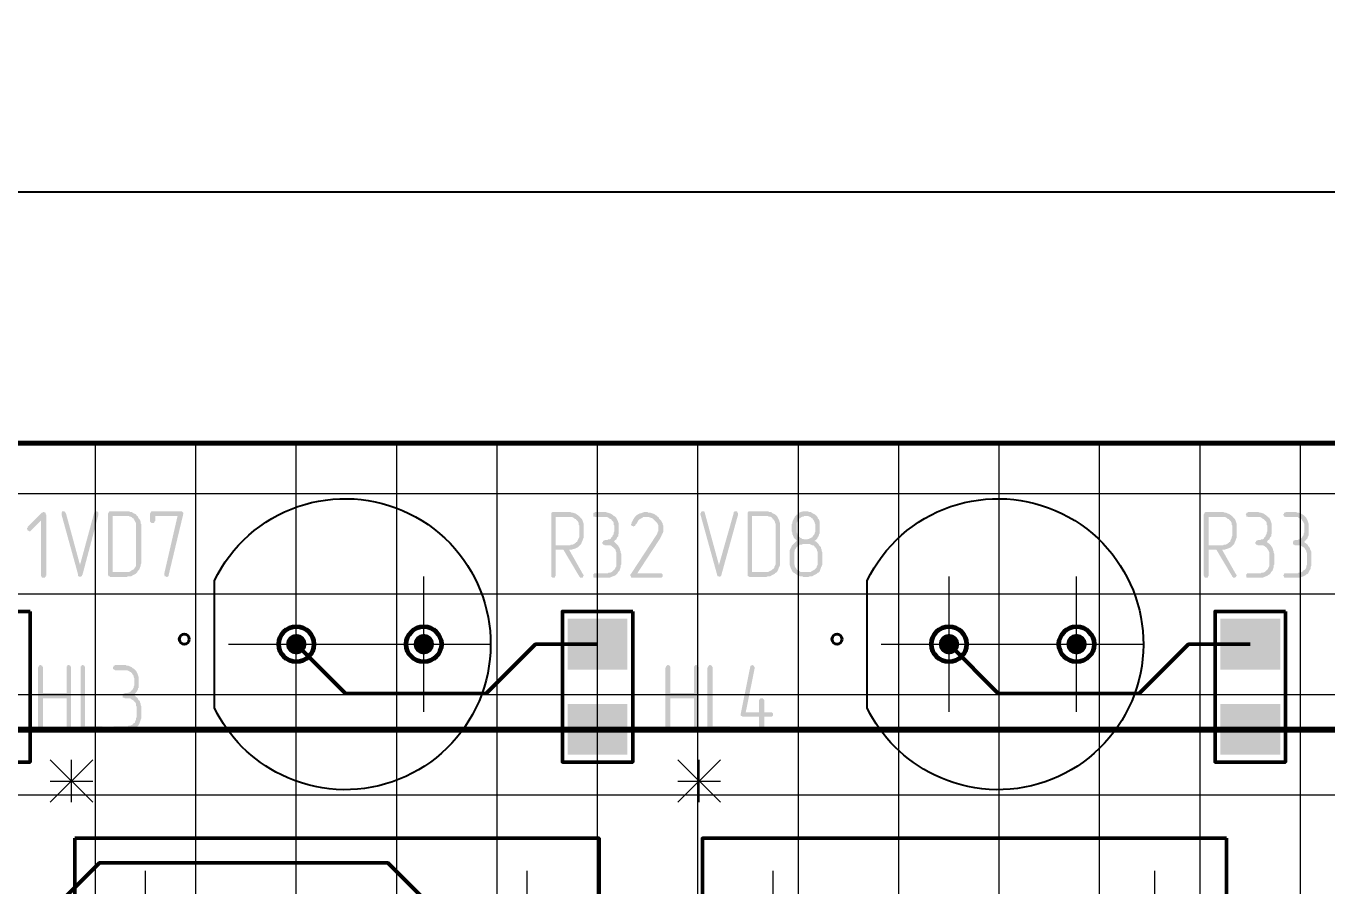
# Model space of a CAD drawing. Extents: x 260 to 1101, y 70 to 664.
# Drawn here: x 392.6 to 444.4, y 575.2 to 609.4 of the extents above; entities that cross this region are included whole.
import ezdxf

# ---------------------------------------------------------------- set-up
doc = ezdxf.new("R2010")
doc.units = 0
doc.header["$MEASUREMENT"] = 0
doc.layers.get('0').update_dxf_attribs({"linetype": 'CONTINUOUS'})
doc.layers.get('DEFPOINTS').update_dxf_attribs({"linetype": 'CONTINUOUS'})
doc.layers.add('PDF _Геометрия', color=7, linetype='CONTINUOUS')
doc.layers.add('PDF _Сплошная заливка', color=7, linetype='CONTINUOUS')
doc.styles.add('GOST type A0', font='', dxfattribs={"oblique": 15, "height": 3.5})
doc.styles.get('GOST type A0').set_extended_font_data('GOST type A')
doc.dimstyles.new('ГОСТ type A', dxfattribs={"dimtxt": 3.5, "dimasz": 3, "dimexe": 2, "dimexo": 0, "dimgap": 1, "dimtad": 1, "dimtoh": 1, "dimtxsty": 'GOST type A0', "dimcen": 0, "dimazin": 2, "dimtfac": 1, "dimtmove": 0, "dimatfit": 3, "dimfxl": 1, "dimarcsym": 0})

# ---------------------------------------------------------------- blocks, each defined once
blk = doc.blocks.new('*D11')
at = {"color": 0, "lineweight": -2, "transparency": 16777216}
for p, q in [((327.413, 592.786), (327.413, 614.787)), ((647.301, 592.786), (647.301, 614.787)), ((330.413, 612.787), (644.301, 612.787))]:
    blk.add_line(p, q, dxfattribs=at)
at = {"color": 0, "transparency": 16777216}
for points in [[(330.413, 613.287), (330.413, 612.287), (327.413, 612.787)], [(644.301, 613.287), (644.301, 612.287), (647.301, 612.787)]]:
    blk.add_solid(points, dxfattribs=at)
at = {"layer": 'DEFPOINTS', "color": 0, "transparency": 16777216}
for p in [(647.301, 612.787), (327.413, 592.786), (647.301, 592.786)]:
    blk.add_point(p, dxfattribs=at)
at = {"color": 0, "transparency": 16777216, "insert": (487.357, 615.799), "char_height": 3.5, "attachment_point": 5, "style": 'GOST type A0'}
blk.add_mtext('160±0,1', dxfattribs=at)
blk = doc.blocks.new('*D12')
at = {"color": 0, "lineweight": -2, "transparency": 16777216}
for p, q in [((337.409, 582.787), (337.409, 604.786)), ((637.304, 582.786), (637.304, 604.786)), ((634.304, 602.786), (340.409, 602.786))]:
    blk.add_line(p, q, dxfattribs=at)
at = {"color": 0, "transparency": 16777216}
for points in [[(340.409, 603.286), (340.409, 602.286), (337.409, 602.786)], [(634.304, 603.286), (634.304, 602.286), (637.304, 602.786)]]:
    blk.add_solid(points, dxfattribs=at)
at = {"layer": 'DEFPOINTS', "color": 0, "transparency": 16777216}
for p in [(337.409, 602.786), (337.409, 582.787), (637.304, 582.786)]:
    blk.add_point(p, dxfattribs=at)
at = {"color": 0, "transparency": 16777216, "insert": (487.356, 605.536), "char_height": 3.5, "width": 8.19532, "attachment_point": 5, "style": 'GOST type A0'}
blk.add_mtext('150', dxfattribs=at)

msp = doc.modelspace()

# ---------------------------------------------------------------- hatches: boundary and pattern name
at = {"layer": 'PDF _Сплошная заливка', "transparency": 33554559}
for points in [[(393.353, 590.049), (393.378, 590.024), (393.378, 590.024), (393.404, 590.024), (393.404, 589.998), (393.404, 589.973), (393.429, 589.948), (393.429, 587.535), (393.429, 587.509), (393.404, 587.509), (393.404, 587.484), (393.404, 587.458), (393.378, 587.458), (393.378, 587.433), (393.353, 587.433), (393.328, 587.433), (393.328, 587.433), (393.302, 587.433), (393.277, 587.433), (393.251, 587.458), (393.251, 587.458), (393.251, 587.484), (393.226, 587.484), (393.226, 587.535), (393.226, 589.719), (392.82, 589.313), (392.82, 589.313), (392.82, 589.313), (392.794, 589.287), (392.769, 589.287), (392.769, 589.287), (392.744, 589.287), (392.718, 589.313), (392.693, 589.313), (392.693, 589.338), (392.693, 589.338), (392.667, 589.363), (392.667, 589.389), (392.667, 589.389), (392.667, 589.414), (392.693, 589.414), (392.693, 589.465), (393.251, 590.024), (393.251, 590.024), (393.277, 590.024), (393.302, 590.049), (393.328, 590.049), (393.328, 590.049)], [(395.435, 590.075), (395.46, 590.075), (395.486, 590.049), (395.486, 590.049), (395.511, 590.024), (395.511, 589.998), (395.511, 589.973), (395.511, 589.948), (394.876, 587.56), (394.876, 587.56), (394.851, 587.535), (394.851, 587.535), (394.851, 587.509), (394.826, 587.484), (394.826, 587.484), (394.8, 587.484), (394.775, 587.458), (394.775, 587.458), (394.749, 587.484), (394.749, 587.484), (394.724, 587.484), (394.699, 587.509), (394.699, 587.535), (394.699, 587.56), (394.039, 589.948), (394.039, 589.998), (394.039, 589.998), (394.039, 589.998), (394.039, 590.024), (394.064, 590.049), (394.064, 590.049), (394.064, 590.075), (394.089, 590.075), (394.115, 590.075), (394.14, 590.075), (394.165, 590.075), (394.165, 590.075), (394.165, 590.049), (394.191, 590.049), (394.191, 590.024), (394.216, 589.998), (394.775, 587.941), (395.333, 589.998), (395.333, 589.998), (395.333, 590.024), (395.359, 590.049), (395.359, 590.049), (395.359, 590.049), (395.384, 590.075), (395.41, 590.075), (395.435, 590.075)], [(398.812, 590.075), (398.837, 590.075), (398.863, 590.049), (398.863, 590.049), (398.863, 590.049), (398.888, 590.024), (398.888, 589.998), (398.888, 589.973), (398.304, 587.535), (398.304, 587.535), (398.304, 587.535), (398.304, 587.509), (398.279, 587.484), (398.228, 587.458), (398.228, 587.458), (398.203, 587.484), (398.177, 587.484), (398.152, 587.484), (398.152, 587.484), (398.152, 587.509), (398.127, 587.535), (398.127, 587.56), (398.127, 587.585), (398.66, 589.897), (397.771, 589.897), (397.771, 589.719), (397.771, 589.694), (397.746, 589.694), (397.746, 589.668), (397.746, 589.643), (397.72, 589.643), (397.72, 589.617), (397.695, 589.617), (397.669, 589.617), (397.669, 589.617), (397.644, 589.617), (397.619, 589.617), (397.593, 589.643), (397.593, 589.643), (397.593, 589.643), (397.568, 589.668), (397.568, 589.719), (397.568, 589.973), (397.568, 589.973), (397.568, 589.998), (397.568, 589.998), (397.593, 590.024), (397.593, 590.049), (397.619, 590.075), (397.644, 590.075), (397.669, 590.075), (398.787, 590.075)], [(415.723, 590.049), (415.748, 590.024), (415.799, 590.024), (415.875, 589.998), (415.926, 589.973), (416.002, 589.922), (416.027, 589.897), (416.078, 589.871), (416.078, 589.871), (416.078, 589.871), (416.103, 589.846), (416.129, 589.821), (416.154, 589.77), (416.18, 589.719), (416.205, 589.643), (416.23, 589.567), (416.23, 589.516), (416.23, 589.49), (416.23, 589.287), (416.23, 589.236), (416.23, 589.186), (416.205, 589.16), (416.205, 589.16), (416.205, 589.16), (416.205, 589.135), (416.205, 589.135), (416.205, 589.084), (416.18, 589.059), (416.18, 589.059), (416.154, 589.033), (416.154, 589.008), (416.129, 588.982), (416.129, 588.957), (416.078, 588.932), (416.053, 588.881), (416.027, 588.855), (416.027, 588.855), (416.053, 588.855), (416.078, 588.83), (416.103, 588.805), (416.129, 588.779), (416.154, 588.754), (416.205, 588.703), (416.23, 588.652), (416.23, 588.652), (416.256, 588.627), (416.256, 588.601), (416.281, 588.576), (416.281, 588.525), (416.307, 588.474), (416.307, 588.424), (416.332, 588.373), (416.332, 587.992), (416.332, 587.992), (416.332, 587.966), (416.332, 587.966), (416.307, 587.941), (416.307, 587.916), (416.307, 587.865), (416.281, 587.789), (416.256, 587.712), (416.205, 587.662), (416.18, 587.611), (416.154, 587.585), (416.154, 587.585), (416.129, 587.56), (416.103, 587.535), (416.053, 587.509), (415.976, 587.484), (415.926, 587.458), (415.849, 587.433), (415.799, 587.433), (415.773, 587.433), (415.291, 587.433), (415.265, 587.433), (415.24, 587.433), (415.215, 587.458), (415.215, 587.458), (415.215, 587.484), (415.215, 587.509), (415.215, 587.535), (415.215, 587.535), (415.215, 587.535), (415.215, 587.56), (415.215, 587.585), (415.24, 587.585), (415.24, 587.611), (415.265, 587.611), (415.291, 587.611), (415.799, 587.611), (415.824, 587.636), (415.849, 587.636), (415.9, 587.636), (415.951, 587.662), (415.976, 587.687), (416.027, 587.738), (416.027, 587.738), (416.053, 587.738), (416.053, 587.763), (416.078, 587.789), (416.103, 587.839), (416.129, 587.89), (416.129, 587.941), (416.129, 587.992), (416.129, 588.373), (416.129, 588.373), (416.129, 588.398), (416.129, 588.424), (416.129, 588.449), (416.103, 588.5), (416.103, 588.551), (416.078, 588.576), (416.027, 588.627), (416.027, 588.627), (416.002, 588.652), (415.976, 588.652), (415.951, 588.678), (415.926, 588.703), (415.875, 588.728), (415.824, 588.728), (415.773, 588.728), (415.672, 588.728), (415.646, 588.754), (415.621, 588.754), (415.596, 588.754), (415.596, 588.779), (415.596, 588.779), (415.57, 588.805), (415.57, 588.83), (415.57, 588.83), (415.57, 588.855), (415.596, 588.855), (415.596, 588.881), (415.596, 588.881), (415.621, 588.906), (415.646, 588.906), (415.672, 588.932), (415.697, 588.932), (415.723, 588.932), (415.773, 588.932), (415.799, 588.957), (415.849, 588.957), (415.9, 588.982), (415.926, 589.033), (415.926, 589.033), (415.951, 589.059), (415.976, 589.059), (415.976, 589.109), (416.002, 589.135), (416.027, 589.186), (416.027, 589.236), (416.053, 589.287), (416.053, 589.49), (416.053, 589.49), (416.053, 589.516), (416.027, 589.541), (416.027, 589.567), (416.027, 589.617), (416.002, 589.668), (415.976, 589.694), (415.926, 589.744), (415.926, 589.744), (415.926, 589.77), (415.9, 589.77), (415.849, 589.795), (415.824, 589.821), (415.773, 589.846), (415.723, 589.846), (415.672, 589.846), (415.291, 589.846), (415.265, 589.871), (415.24, 589.871), (415.215, 589.871), (415.215, 589.897), (415.215, 589.897), (415.215, 589.922), (415.215, 589.948), (415.215, 589.948), (415.215, 589.973), (415.215, 589.973), (415.215, 589.998), (415.24, 590.024), (415.24, 590.024), (415.265, 590.024), (415.291, 590.049), (415.697, 590.049)], [(417.348, 590.049), (417.373, 590.049), (417.398, 590.024), (417.475, 590.024), (417.551, 589.998), (417.627, 589.973), (417.678, 589.948), (417.703, 589.922), (417.754, 589.897), (417.779, 589.846), (417.779, 589.846), (417.805, 589.846), (417.805, 589.846), (417.83, 589.821), (417.83, 589.795), (417.855, 589.77), (417.906, 589.719), (417.932, 589.668), (417.982, 589.592), (417.982, 589.541), (418.008, 589.49), (418.008, 589.44), (418.008, 589.389), (418.008, 589.389), (418.008, 589.389), (418.008, 589.363), (418.008, 589.338), (418.008, 589.313), (418.008, 589.287), (417.982, 589.211), (417.982, 589.211), (417.982, 589.211), (417.957, 589.186), (417.957, 589.16), (417.932, 589.135), (417.932, 589.109), (417.906, 589.059), (417.881, 589.008), (416.967, 587.611), (417.906, 587.611), (417.932, 587.611), (417.932, 587.611), (417.957, 587.585), (417.957, 587.585), (417.982, 587.56), (417.982, 587.56), (417.982, 587.535), (417.982, 587.535), (417.982, 587.509), (417.982, 587.484), (417.957, 587.458), (417.957, 587.458), (417.957, 587.458), (417.932, 587.433), (417.906, 587.433), (416.789, 587.433), (416.764, 587.433), (416.738, 587.433), (416.713, 587.458), (416.713, 587.458), (416.713, 587.484), (416.687, 587.509), (416.687, 587.535), (416.687, 587.535), (416.687, 587.56), (416.687, 587.56), (416.713, 587.585), (417.728, 589.135), (417.754, 589.186), (417.779, 589.262), (417.779, 589.262), (417.805, 589.287), (417.805, 589.287), (417.805, 589.313), (417.805, 589.338), (417.805, 589.389), (417.805, 589.414), (417.805, 589.414), (417.805, 589.44), (417.805, 589.465), (417.805, 589.516), (417.779, 589.567), (417.754, 589.617), (417.703, 589.668), (417.652, 589.719), (417.652, 589.719), (417.652, 589.719), (417.627, 589.744), (417.627, 589.744), (417.602, 589.77), (417.576, 589.795), (417.5, 589.821), (417.5, 589.821), (417.5, 589.821), (417.475, 589.821), (417.449, 589.846), (417.424, 589.846), (417.398, 589.846), (417.322, 589.846), (417.297, 589.846), (417.271, 589.846), (417.246, 589.846), (417.195, 589.846), (417.17, 589.821), (417.119, 589.795), (417.068, 589.77), (417.068, 589.77), (417.068, 589.77), (417.043, 589.744), (417.018, 589.719), (416.992, 589.694), (416.967, 589.643), (416.941, 589.592), (416.891, 589.541), (416.891, 589.541), (416.891, 589.516), (416.891, 589.516), (416.865, 589.49), (416.865, 589.49), (416.865, 589.49), (416.84, 589.49), (416.814, 589.465), (416.814, 589.465), (416.789, 589.49), (416.764, 589.49), (416.738, 589.49), (416.738, 589.49), (416.738, 589.516), (416.713, 589.541), (416.713, 589.567), (416.738, 589.592), (416.738, 589.592), (416.738, 589.617), (416.738, 589.617), (416.738, 589.643), (416.764, 589.668), (416.789, 589.719), (416.814, 589.77), (416.865, 589.846), (416.916, 589.897), (416.967, 589.948), (416.992, 589.948), (416.992, 589.948), (417.018, 589.973), (417.068, 589.998), (417.119, 589.998), (417.17, 590.024), (417.246, 590.049), (417.322, 590.049)], [(420.902, 590.075), (420.928, 590.075), (420.953, 590.049), (420.953, 590.049), (420.953, 590.024), (420.979, 589.998), (420.979, 589.973), (420.979, 589.948), (420.318, 587.56), (420.318, 587.56), (420.318, 587.535), (420.318, 587.535), (420.293, 587.509), (420.293, 587.484), (420.268, 587.484), (420.242, 587.484), (420.217, 587.458), (420.217, 587.458), (420.217, 587.484), (420.191, 587.484), (420.166, 587.484), (420.166, 587.509), (420.141, 587.535), (420.141, 587.56), (419.48, 589.948), (419.48, 589.998), (419.48, 589.998), (419.48, 589.998), (419.506, 590.024), (419.506, 590.049), (419.506, 590.049), (419.531, 590.075), (419.557, 590.075), (419.582, 590.075), (419.582, 590.075), (419.607, 590.075), (419.633, 590.075), (419.633, 590.049), (419.633, 590.049), (419.658, 590.024), (419.658, 589.998), (420.217, 587.941), (420.801, 589.998), (420.801, 589.998), (420.801, 590.024), (420.801, 590.049), (420.826, 590.049), (420.826, 590.049), (420.826, 590.075), (420.852, 590.075), (420.877, 590.075), (420.877, 590.075)], [(441.698, 590.049), (441.748, 590.024), (441.799, 590.024), (441.875, 589.998), (441.926, 589.973), (442.002, 589.922), (442.028, 589.897), (442.053, 589.871), (442.079, 589.871), (442.079, 589.871), (442.079, 589.846), (442.129, 589.821), (442.155, 589.77), (442.18, 589.719), (442.205, 589.643), (442.231, 589.567), (442.231, 589.516), (442.231, 589.49), (442.231, 589.287), (442.231, 589.236), (442.231, 589.186), (442.205, 589.16), (442.205, 589.16), (442.205, 589.16), (442.205, 589.135), (442.205, 589.135), (442.205, 589.084), (442.18, 589.059), (442.18, 589.059), (442.155, 589.033), (442.155, 589.008), (442.129, 588.982), (442.129, 588.957), (442.079, 588.932), (442.053, 588.881), (442.028, 588.855), (442.028, 588.855), (442.053, 588.855), (442.053, 588.83), (442.104, 588.805), (442.129, 588.779), (442.155, 588.754), (442.205, 588.703), (442.231, 588.652), (442.231, 588.652), (442.256, 588.627), (442.256, 588.601), (442.282, 588.576), (442.282, 588.525), (442.307, 588.474), (442.307, 588.424), (442.332, 588.373), (442.332, 587.992), (442.332, 587.992), (442.332, 587.966), (442.332, 587.966), (442.307, 587.941), (442.307, 587.916), (442.307, 587.865), (442.282, 587.789), (442.256, 587.712), (442.205, 587.662), (442.18, 587.611), (442.155, 587.585), (442.155, 587.585), (442.129, 587.56), (442.079, 587.535), (442.053, 587.509), (441.977, 587.484), (441.926, 587.458), (441.85, 587.433), (441.799, 587.433), (441.774, 587.433), (441.291, 587.433), (441.266, 587.433), (441.241, 587.433), (441.215, 587.458), (441.215, 587.458), (441.215, 587.484), (441.215, 587.509), (441.19, 587.535), (441.19, 587.535), (441.215, 587.535), (441.215, 587.56), (441.215, 587.585), (441.241, 587.585), (441.241, 587.611), (441.266, 587.611), (441.291, 587.611), (441.799, 587.611), (441.825, 587.636), (441.85, 587.636), (441.901, 587.636), (441.952, 587.662), (441.977, 587.687), (442.028, 587.738), (442.028, 587.738), (442.053, 587.738), (442.053, 587.763), (442.079, 587.789), (442.104, 587.839), (442.129, 587.89), (442.129, 587.941), (442.129, 587.992), (442.129, 588.373), (442.129, 588.373), (442.129, 588.398), (442.129, 588.424), (442.129, 588.449), (442.104, 588.5), (442.079, 588.551), (442.053, 588.576), (442.028, 588.627), (442.028, 588.627), (442.002, 588.652), (441.977, 588.652), (441.952, 588.678), (441.926, 588.703), (441.875, 588.728), (441.825, 588.728), (441.774, 588.728), (441.672, 588.728), (441.647, 588.754), (441.621, 588.754), (441.596, 588.754), (441.596, 588.779), (441.596, 588.779), (441.571, 588.805), (441.571, 588.83), (441.571, 588.83), (441.571, 588.855), (441.596, 588.855), (441.596, 588.881), (441.596, 588.881), (441.621, 588.906), (441.647, 588.906), (441.672, 588.932), (441.698, 588.932), (441.723, 588.932), (441.774, 588.932), (441.799, 588.957), (441.85, 588.957), (441.901, 588.982), (441.926, 589.033), (441.926, 589.033), (441.952, 589.059), (441.977, 589.059), (441.977, 589.109), (442.002, 589.135), (442.028, 589.186), (442.028, 589.236), (442.053, 589.287), (442.053, 589.49), (442.053, 589.49), (442.053, 589.516), (442.028, 589.541), (442.028, 589.567), (442.028, 589.617), (442.002, 589.668), (441.977, 589.694), (441.926, 589.744), (441.926, 589.744), (441.901, 589.77), (441.901, 589.77), (441.85, 589.795), (441.825, 589.821), (441.774, 589.846), (441.723, 589.846), (441.672, 589.846), (441.291, 589.846), (441.266, 589.871), (441.241, 589.871), (441.215, 589.871), (441.215, 589.897), (441.215, 589.897), (441.215, 589.922), (441.19, 589.948), (441.19, 589.948), (441.215, 589.973), (441.215, 589.973), (441.215, 589.998), (441.241, 590.024), (441.241, 590.024), (441.266, 590.024), (441.291, 590.049)], [(443.196, 590.049), (443.246, 590.024), (443.297, 590.024), (443.348, 589.998), (443.424, 589.973), (443.5, 589.922), (443.526, 589.897), (443.551, 589.871), (443.551, 589.871), (443.551, 589.871), (443.577, 589.846), (443.602, 589.821), (443.627, 589.77), (443.653, 589.719), (443.678, 589.643), (443.704, 589.567), (443.704, 589.516), (443.704, 589.49), (443.704, 589.287), (443.704, 589.236), (443.704, 589.186), (443.704, 589.16), (443.704, 589.16), (443.704, 589.16), (443.704, 589.135), (443.704, 589.135), (443.678, 589.084), (443.653, 589.059), (443.653, 589.059), (443.653, 589.033), (443.653, 589.008), (443.627, 588.982), (443.602, 588.957), (443.577, 588.932), (443.551, 588.881), (443.5, 588.855), (443.526, 588.855), (443.526, 588.855), (443.551, 588.83), (443.577, 588.805), (443.627, 588.779), (443.653, 588.754), (443.678, 588.703), (443.729, 588.652), (443.729, 588.652), (443.729, 588.627), (443.754, 588.601), (443.754, 588.576), (443.78, 588.525), (443.805, 588.474), (443.805, 588.424), (443.805, 588.373), (443.805, 587.992), (443.805, 587.992), (443.805, 587.966), (443.805, 587.966), (443.805, 587.941), (443.805, 587.916), (443.78, 587.865), (443.78, 587.789), (443.729, 587.712), (443.704, 587.662), (443.678, 587.611), (443.653, 587.585), (443.627, 587.585), (443.602, 587.56), (443.577, 587.535), (443.526, 587.509), (443.475, 587.484), (443.399, 587.458), (443.323, 587.433), (443.297, 587.433), (443.246, 587.433), (442.764, 587.433), (442.764, 587.433), (442.739, 587.433), (442.713, 587.458), (442.713, 587.458), (442.713, 587.484), (442.688, 587.509), (442.688, 587.535), (442.688, 587.535), (442.688, 587.535), (442.713, 587.56), (442.713, 587.585), (442.713, 587.585), (442.739, 587.611), (442.764, 587.611), (442.789, 587.611), (443.272, 587.611), (443.297, 587.636), (443.348, 587.636), (443.373, 587.636), (443.424, 587.662), (443.475, 587.687), (443.5, 587.738), (443.526, 587.738), (443.526, 587.738), (443.551, 587.763), (443.577, 587.789), (443.602, 587.839), (443.602, 587.89), (443.627, 587.941), (443.627, 587.992), (443.627, 588.373), (443.627, 588.373), (443.627, 588.398), (443.627, 588.424), (443.602, 588.449), (443.602, 588.5), (443.577, 588.551), (443.551, 588.576), (443.526, 588.627), (443.5, 588.627), (443.5, 588.652), (443.475, 588.652), (443.45, 588.678), (443.399, 588.703), (443.348, 588.728), (443.297, 588.728), (443.246, 588.728), (443.145, 588.728), (443.12, 588.754), (443.12, 588.754), (443.094, 588.754), (443.094, 588.779), (443.069, 588.779), (443.069, 588.805), (443.069, 588.83), (443.069, 588.83), (443.069, 588.855), (443.069, 588.855), (443.094, 588.881), (443.094, 588.881), (443.094, 588.906), (443.12, 588.906), (443.145, 588.932), (443.17, 588.932), (443.221, 588.932), (443.246, 588.932), (443.297, 588.957), (443.323, 588.957), (443.373, 588.982), (443.424, 589.033), (443.424, 589.033), (443.45, 589.059), (443.45, 589.059), (443.475, 589.109), (443.5, 589.135), (443.5, 589.186), (443.526, 589.236), (443.526, 589.287), (443.526, 589.49), (443.526, 589.49), (443.526, 589.516), (443.526, 589.541), (443.526, 589.567), (443.5, 589.617), (443.475, 589.668), (443.45, 589.694), (443.424, 589.744), (443.424, 589.744), (443.399, 589.77), (443.373, 589.77), (443.348, 589.795), (443.297, 589.821), (443.272, 589.846), (443.221, 589.846), (443.145, 589.846), (442.764, 589.846), (442.764, 589.871), (442.739, 589.871), (442.713, 589.871), (442.713, 589.897), (442.713, 589.897), (442.688, 589.922), (442.688, 589.948), (442.688, 589.948), (442.688, 589.973), (442.713, 589.973), (442.713, 589.998), (442.713, 590.024), (442.739, 590.024), (442.764, 590.024), (442.789, 590.049), (443.17, 590.049)], [(403.386, 584.786), (403.386, 585.194), (403.542, 585.163), (403.674, 585.075), (403.763, 584.942), (403.794, 584.786)], [(408.464, 584.786), (408.464, 585.194), (408.62, 585.163), (408.753, 585.075), (408.841, 584.942), (408.872, 584.786)], [(429.377, 584.786), (429.377, 585.194), (429.533, 585.163), (429.665, 585.075), (429.754, 584.942), (429.785, 584.786)], [(434.455, 584.786), (434.455, 585.194), (434.611, 585.163), (434.744, 585.075), (434.832, 584.942), (434.863, 584.786)], [(394.343, 583.953), (394.369, 583.928), (394.394, 583.928), (394.394, 583.928), (394.394, 583.902), (394.419, 583.877), (394.419, 583.852), (394.419, 581.439), (394.419, 581.413), (394.419, 581.413), (394.419, 581.388), (394.394, 581.362), (394.394, 581.362), (394.369, 581.337), (394.343, 581.337), (394.318, 581.337), (394.318, 581.337), (394.318, 581.337), (394.292, 581.337), (394.267, 581.362), (394.267, 581.362), (394.242, 581.388), (394.242, 581.388), (394.242, 581.439), (394.242, 582.632), (393.302, 582.632), (393.302, 581.439), (393.302, 581.413), (393.302, 581.413), (393.277, 581.388), (393.277, 581.362), (393.277, 581.362), (393.251, 581.337), (393.226, 581.337), (393.201, 581.337), (393.201, 581.337), (393.201, 581.337), (393.175, 581.337), (393.124, 581.362), (393.124, 581.362), (393.124, 581.388), (393.124, 581.388), (393.099, 581.439), (393.099, 583.852), (393.099, 583.852), (393.124, 583.877), (393.124, 583.902), (393.124, 583.902), (393.15, 583.928), (393.15, 583.928), (393.175, 583.953), (393.201, 583.953), (393.201, 583.953), (393.226, 583.953), (393.251, 583.928), (393.277, 583.928), (393.277, 583.928), (393.277, 583.902), (393.302, 583.877), (393.302, 583.852), (393.302, 582.836), (394.242, 582.836), (394.242, 583.852), (394.242, 583.852), (394.242, 583.877), (394.242, 583.902), (394.267, 583.902), (394.267, 583.928), (394.267, 583.928), (394.292, 583.953), (394.318, 583.953)], [(394.902, 583.953), (394.927, 583.928), (394.953, 583.928), (394.953, 583.928), (394.953, 583.902), (394.978, 583.877), (394.978, 583.852), (394.978, 581.515), (395.638, 581.515), (395.638, 581.515), (395.664, 581.515), (395.689, 581.489), (395.689, 581.489), (395.714, 581.464), (395.714, 581.464), (395.714, 581.439), (395.714, 581.439), (395.714, 581.413), (395.714, 581.388), (395.689, 581.362), (395.689, 581.362), (395.689, 581.362), (395.664, 581.337), (395.613, 581.337), (394.876, 581.337), (394.851, 581.337), (394.826, 581.337), (394.826, 581.362), (394.8, 581.388), (394.8, 581.413), (394.8, 581.439), (394.8, 583.852), (394.8, 583.852), (394.8, 583.877), (394.8, 583.902), (394.826, 583.902), (394.826, 583.928), (394.826, 583.928), (394.851, 583.953), (394.876, 583.953), (394.876, 583.953)], [(396.603, 583.953), (396.628, 583.928), (396.705, 583.928), (396.755, 583.902), (396.832, 583.877), (396.882, 583.826), (396.933, 583.801), (396.959, 583.775), (396.959, 583.775), (396.959, 583.775), (396.984, 583.75), (397.009, 583.725), (397.035, 583.674), (397.06, 583.623), (397.085, 583.547), (397.111, 583.471), (397.111, 583.42), (397.111, 583.394), (397.111, 583.191), (397.111, 583.14), (397.111, 583.09), (397.111, 583.064), (397.111, 583.064), (397.111, 583.064), (397.111, 583.039), (397.085, 583.039), (397.085, 582.988), (397.06, 582.963), (397.06, 582.963), (397.06, 582.937), (397.035, 582.912), (397.035, 582.886), (397.009, 582.861), (396.984, 582.836), (396.959, 582.785), (396.908, 582.759), (396.908, 582.759), (396.933, 582.759), (396.959, 582.734), (396.984, 582.709), (397.009, 582.683), (397.06, 582.658), (397.085, 582.607), (397.111, 582.556), (397.136, 582.556), (397.136, 582.531), (397.162, 582.505), (397.162, 582.48), (397.187, 582.429), (397.187, 582.378), (397.212, 582.328), (397.212, 582.277), (397.212, 581.896), (397.212, 581.896), (397.212, 581.87), (397.212, 581.87), (397.212, 581.845), (397.212, 581.82), (397.187, 581.769), (397.162, 581.693), (397.136, 581.616), (397.111, 581.565), (397.06, 581.515), (397.035, 581.489), (397.035, 581.489), (397.009, 581.464), (396.984, 581.439), (396.933, 581.413), (396.882, 581.388), (396.806, 581.362), (396.73, 581.337), (396.679, 581.337), (396.654, 581.337), (396.171, 581.337), (396.146, 581.337), (396.146, 581.337), (396.121, 581.362), (396.121, 581.362), (396.095, 581.388), (396.095, 581.413), (396.095, 581.439), (396.095, 581.439), (396.095, 581.439), (396.095, 581.464), (396.121, 581.489), (396.121, 581.489), (396.121, 581.515), (396.146, 581.515), (396.171, 581.515), (396.679, 581.515), (396.705, 581.54), (396.755, 581.54), (396.781, 581.54), (396.832, 581.565), (396.882, 581.591), (396.908, 581.642), (396.908, 581.642), (396.933, 581.642), (396.959, 581.667), (396.959, 581.693), (396.984, 581.743), (397.009, 581.794), (397.009, 581.845), (397.035, 581.896), (397.035, 582.277), (397.035, 582.277), (397.035, 582.302), (397.009, 582.328), (397.009, 582.353), (397.009, 582.404), (396.984, 582.455), (396.959, 582.48), (396.908, 582.531), (396.908, 582.531), (396.908, 582.556), (396.882, 582.556), (396.832, 582.582), (396.806, 582.607), (396.755, 582.632), (396.705, 582.632), (396.654, 582.632), (396.552, 582.632), (396.527, 582.658), (396.502, 582.658), (396.476, 582.658), (396.476, 582.683), (396.476, 582.683), (396.476, 582.709), (396.476, 582.734), (396.476, 582.734), (396.476, 582.759), (396.476, 582.759), (396.476, 582.785), (396.502, 582.785), (396.502, 582.81), (396.527, 582.81), (396.552, 582.836), (396.578, 582.836), (396.603, 582.836), (396.654, 582.836), (396.679, 582.861), (396.73, 582.861), (396.781, 582.886), (396.832, 582.937), (396.832, 582.937), (396.832, 582.963), (396.857, 582.963), (396.882, 583.013), (396.908, 583.039), (396.908, 583.09), (396.933, 583.14), (396.933, 583.191), (396.933, 583.394), (396.933, 583.394), (396.933, 583.42), (396.933, 583.445), (396.908, 583.471), (396.908, 583.521), (396.882, 583.572), (396.857, 583.598), (396.832, 583.648), (396.806, 583.648), (396.806, 583.674), (396.781, 583.674), (396.755, 583.699), (396.705, 583.725), (396.654, 583.75), (396.603, 583.75), (396.552, 583.75), (396.171, 583.75), (396.146, 583.775), (396.146, 583.775), (396.121, 583.775), (396.121, 583.801), (396.095, 583.801), (396.095, 583.826), (396.095, 583.852), (396.095, 583.852), (396.095, 583.877), (396.095, 583.877), (396.121, 583.902), (396.121, 583.928), (396.121, 583.928), (396.146, 583.928), (396.171, 583.953), (396.578, 583.953)], [(419.328, 583.953), (419.353, 583.928), (419.379, 583.928), (419.379, 583.928), (419.379, 583.902), (419.404, 583.877), (419.404, 583.852), (419.404, 581.439), (419.404, 581.413), (419.404, 581.413), (419.379, 581.388), (419.379, 581.362), (419.379, 581.362), (419.353, 581.337), (419.328, 581.337), (419.303, 581.337), (419.303, 581.337), (419.303, 581.337), (419.277, 581.337), (419.252, 581.362), (419.227, 581.362), (419.227, 581.388), (419.227, 581.388), (419.227, 581.439), (419.227, 582.632), (418.287, 582.632), (418.287, 581.439), (418.287, 581.413), (418.287, 581.413), (418.262, 581.388), (418.262, 581.362), (418.262, 581.362), (418.236, 581.337), (418.211, 581.337), (418.186, 581.337), (418.186, 581.337), (418.186, 581.337), (418.16, 581.337), (418.109, 581.362), (418.109, 581.362), (418.109, 581.388), (418.109, 581.388), (418.084, 581.439), (418.084, 583.852), (418.084, 583.852), (418.109, 583.877), (418.109, 583.902), (418.109, 583.902), (418.135, 583.928), (418.135, 583.928), (418.16, 583.953), (418.186, 583.953), (418.186, 583.953), (418.211, 583.953), (418.236, 583.928), (418.262, 583.928), (418.262, 583.928), (418.262, 583.902), (418.287, 583.877), (418.287, 583.852), (418.287, 582.836), (419.227, 582.836), (419.227, 583.852), (419.227, 583.852), (419.227, 583.877), (419.227, 583.902), (419.252, 583.902), (419.252, 583.928), (419.252, 583.928), (419.277, 583.953), (419.303, 583.953)], [(419.887, 583.953), (419.912, 583.928), (419.937, 583.928), (419.937, 583.928), (419.937, 583.902), (419.963, 583.877), (419.963, 583.852), (419.963, 581.515), (420.623, 581.515), (420.623, 581.515), (420.648, 581.515), (420.674, 581.489), (420.674, 581.489), (420.699, 581.464), (420.699, 581.464), (420.699, 581.439), (420.699, 581.439), (420.699, 581.413), (420.699, 581.388), (420.674, 581.362), (420.674, 581.362), (420.648, 581.362), (420.648, 581.337), (420.598, 581.337), (419.861, 581.337), (419.836, 581.337), (419.811, 581.337), (419.811, 581.362), (419.785, 581.388), (419.785, 581.413), (419.76, 581.439), (419.76, 583.852), (419.76, 583.852), (419.785, 583.877), (419.785, 583.902), (419.811, 583.902), (419.811, 583.928), (419.811, 583.928), (419.836, 583.953), (419.861, 583.953), (419.861, 583.953)], [(421.562, 583.953), (421.588, 583.928), (421.613, 583.928), (421.613, 583.928), (421.613, 583.902), (421.639, 583.877), (421.639, 583.852), (421.639, 583.826), (421.283, 582.074), (421.816, 582.074), (421.816, 582.556), (421.816, 582.556), (421.816, 582.556), (421.842, 582.582), (421.842, 582.607), (421.842, 582.607), (421.867, 582.632), (421.893, 582.632), (421.918, 582.632), (421.918, 582.632), (421.943, 582.632), (421.969, 582.632), (421.969, 582.607), (421.994, 582.607), (421.994, 582.607), (421.994, 582.582), (422.02, 582.556), (422.02, 582.074), (422.299, 582.074), (422.299, 582.074), (422.324, 582.074), (422.35, 582.048), (422.35, 582.048), (422.375, 582.023), (422.375, 582.023), (422.375, 581.997), (422.375, 581.997), (422.375, 581.972), (422.375, 581.947), (422.35, 581.921), (422.35, 581.921), (422.35, 581.921), (422.324, 581.896), (422.273, 581.896), (422.02, 581.896), (422.02, 581.439), (422.02, 581.413), (421.994, 581.413), (421.994, 581.388), (421.994, 581.362), (421.969, 581.362), (421.969, 581.337), (421.943, 581.337), (421.918, 581.337), (421.918, 581.337), (421.893, 581.337), (421.867, 581.337), (421.842, 581.362), (421.842, 581.362), (421.842, 581.388), (421.816, 581.388), (421.816, 581.439), (421.816, 581.896), (421.156, 581.896), (421.156, 581.896), (421.131, 581.921), (421.105, 581.921), (421.105, 581.921), (421.08, 581.947), (421.08, 581.972), (421.08, 581.997), (421.08, 581.997), (421.461, 583.877), (421.461, 583.877), (421.461, 583.902), (421.461, 583.902), (421.486, 583.928), (421.537, 583.953), (421.537, 583.953)]]:
    msp.add_hatch(color=256, dxfattribs=at).paths.add_polyline_path(points)
h = msp.add_hatch(color=256, dxfattribs=at)
h.paths.add_polyline_path([(396.628, 589.897), (396.07, 589.897), (396.07, 587.662), (396.679, 587.662), (396.705, 587.662), (396.73, 587.662), (396.781, 587.687), (396.806, 587.712), (396.857, 587.738), (396.908, 587.763), (396.908, 587.763), (396.933, 587.789), (396.933, 587.789), (396.959, 587.839), (396.984, 587.865), (397.009, 587.916), (397.009, 587.966), (397.009, 588.017), (397.009, 589.516), (397.009, 589.516), (397.009, 589.541), (397.009, 589.567), (397.009, 589.617), (396.984, 589.643), (396.959, 589.694), (396.933, 589.744), (396.908, 589.77), (396.908, 589.795), (396.882, 589.795), (396.857, 589.821), (396.832, 589.846), (396.781, 589.871), (396.755, 589.871), (396.705, 589.897)], flags=0)
h.paths.add_polyline_path([(396.679, 590.075), (396.73, 590.075), (396.781, 590.049), (396.832, 590.049), (396.908, 589.998), (396.984, 589.973), (397.009, 589.948), (397.035, 589.922), (397.035, 589.922), (397.035, 589.897), (397.06, 589.897), (397.085, 589.846), (397.111, 589.795), (397.162, 589.744), (397.187, 589.668), (397.187, 589.592), (397.212, 589.567), (397.212, 589.516), (397.212, 588.017), (397.212, 588.017), (397.212, 588.017), (397.212, 587.992), (397.212, 587.992), (397.187, 587.941), (397.187, 587.89), (397.162, 587.839), (397.136, 587.763), (397.085, 587.712), (397.06, 587.662), (397.035, 587.636), (397.035, 587.636), (397.009, 587.611), (396.984, 587.585), (396.933, 587.56), (396.882, 587.535), (396.806, 587.484), (396.73, 587.484), (396.679, 587.484), (396.628, 587.458), (395.968, 587.458), (395.968, 587.484), (395.943, 587.484), (395.918, 587.484), (395.918, 587.509), (395.892, 587.535), (395.892, 587.56), (395.892, 589.973), (395.892, 589.973), (395.892, 589.998), (395.892, 589.998), (395.918, 590.024), (395.918, 590.049), (395.943, 590.075), (395.968, 590.075), (395.994, 590.075), (396.654, 590.075)], flags=0)
h = msp.add_hatch(color=256, dxfattribs=at)
h.paths.add_polyline_path([(414.275, 589.846), (413.717, 589.846), (413.717, 588.728), (414.301, 588.728), (414.326, 588.754), (414.351, 588.754), (414.402, 588.754), (414.453, 588.779), (414.478, 588.805), (414.529, 588.83), (414.529, 588.855), (414.555, 588.855), (414.58, 588.881), (414.58, 588.906), (414.605, 588.957), (414.631, 589.008), (414.656, 589.059), (414.656, 589.109), (414.656, 589.49), (414.656, 589.49), (414.656, 589.516), (414.631, 589.541), (414.631, 589.567), (414.631, 589.617), (414.605, 589.668), (414.58, 589.694), (414.529, 589.744), (414.529, 589.744), (414.529, 589.77), (414.504, 589.77), (414.453, 589.795), (414.428, 589.821), (414.377, 589.846), (414.326, 589.846)], flags=0)
h.paths.add_polyline_path([(414.301, 590.049), (414.351, 590.024), (414.402, 590.024), (414.478, 589.998), (414.529, 589.973), (414.605, 589.922), (414.631, 589.897), (414.656, 589.871), (414.682, 589.871), (414.682, 589.871), (414.682, 589.846), (414.707, 589.821), (414.758, 589.77), (414.783, 589.719), (414.808, 589.643), (414.834, 589.567), (414.834, 589.516), (414.834, 589.49), (414.834, 589.109), (414.834, 589.109), (414.834, 589.109), (414.834, 589.084), (414.834, 589.059), (414.834, 589.033), (414.808, 588.982), (414.783, 588.906), (414.758, 588.855), (414.732, 588.779), (414.707, 588.754), (414.656, 588.703), (414.656, 588.703), (414.631, 588.678), (414.605, 588.652), (414.555, 588.627), (414.504, 588.601), (414.428, 588.576), (414.351, 588.551), (414.326, 588.551), (414.275, 588.551), (414.25, 588.551), (414.808, 587.56), (414.834, 587.56), (414.834, 587.56), (414.834, 587.535), (414.834, 587.535), (414.834, 587.509), (414.834, 587.509), (414.808, 587.484), (414.808, 587.458), (414.808, 587.458), (414.783, 587.433), (414.758, 587.433), (414.732, 587.433), (414.707, 587.433), (414.682, 587.433), (414.682, 587.433), (414.682, 587.458), (414.682, 587.458), (414.656, 587.484), (414.021, 588.551), (413.717, 588.551), (413.717, 587.535), (413.717, 587.509), (413.717, 587.509), (413.691, 587.484), (413.691, 587.458), (413.691, 587.458), (413.666, 587.433), (413.64, 587.433), (413.615, 587.433), (413.615, 587.433), (413.615, 587.433), (413.59, 587.433), (413.564, 587.458), (413.539, 587.458), (413.539, 587.484), (413.539, 587.484), (413.539, 587.535), (413.539, 589.948), (413.539, 589.948), (413.539, 589.948), (413.539, 589.973), (413.539, 589.998), (413.539, 590.024), (413.564, 590.024), (413.59, 590.049), (413.615, 590.049)], flags=0)
h = msp.add_hatch(color=256, dxfattribs=at)
h.paths.add_polyline_path([(422.096, 589.897), (421.537, 589.897), (421.537, 587.662), (422.121, 587.662), (422.146, 587.662), (422.172, 587.662), (422.223, 587.687), (422.273, 587.712), (422.324, 587.738), (422.35, 587.763), (422.35, 587.763), (422.375, 587.789), (422.4, 587.789), (422.426, 587.839), (422.426, 587.865), (422.451, 587.916), (422.477, 587.966), (422.477, 588.017), (422.477, 589.516), (422.477, 589.516), (422.477, 589.541), (422.477, 589.567), (422.451, 589.617), (422.451, 589.643), (422.426, 589.694), (422.4, 589.744), (422.35, 589.77), (422.35, 589.795), (422.35, 589.795), (422.324, 589.821), (422.299, 589.846), (422.248, 589.871), (422.197, 589.871), (422.146, 589.897)], flags=0)
h.paths.add_polyline_path([(422.121, 590.075), (422.172, 590.075), (422.223, 590.049), (422.299, 590.049), (422.35, 589.998), (422.426, 589.973), (422.451, 589.948), (422.502, 589.922), (422.502, 589.922), (422.502, 589.897), (422.527, 589.897), (422.553, 589.846), (422.578, 589.795), (422.604, 589.744), (422.629, 589.668), (422.654, 589.592), (422.654, 589.567), (422.654, 589.516), (422.654, 588.017), (422.654, 588.017), (422.654, 588.017), (422.654, 587.992), (422.654, 587.992), (422.654, 587.941), (422.629, 587.89), (422.604, 587.839), (422.578, 587.763), (422.553, 587.712), (422.527, 587.662), (422.502, 587.636), (422.477, 587.636), (422.451, 587.611), (422.426, 587.585), (422.375, 587.56), (422.324, 587.535), (422.248, 587.484), (422.172, 587.484), (422.146, 587.484), (422.096, 587.458), (421.436, 587.458), (421.41, 587.484), (421.41, 587.484), (421.385, 587.484), (421.359, 587.509), (421.359, 587.535), (421.359, 587.56), (421.359, 589.973), (421.359, 589.973), (421.359, 589.998), (421.359, 589.998), (421.359, 590.024), (421.385, 590.049), (421.385, 590.075), (421.41, 590.075), (421.436, 590.075)], flags=0)
h = msp.add_hatch(color=256, dxfattribs=at)
h.paths.add_polyline_path([(423.67, 589.897), (423.645, 589.897), (423.619, 589.897), (423.594, 589.871), (423.543, 589.871), (423.492, 589.846), (423.467, 589.821), (423.416, 589.795), (423.416, 589.77), (423.391, 589.77), (423.391, 589.744), (423.365, 589.719), (423.34, 589.668), (423.314, 589.617), (423.314, 589.567), (423.314, 589.516), (423.314, 589.338), (423.314, 589.313), (423.314, 589.313), (423.314, 589.262), (423.314, 589.236), (423.34, 589.186), (423.34, 589.16), (423.365, 589.109), (423.416, 589.059), (423.416, 589.059), (423.441, 589.059), (423.441, 589.033), (423.492, 589.008), (423.518, 588.982), (423.568, 588.982), (423.619, 588.957), (423.67, 588.957), (423.695, 588.957), (423.721, 588.957), (423.772, 588.982), (423.797, 588.982), (423.848, 589.008), (423.899, 589.033), (423.949, 589.059), (423.949, 589.059), (423.949, 589.084), (423.975, 589.109), (424, 589.135), (424.025, 589.186), (424.025, 589.211), (424.051, 589.262), (424.051, 589.338), (424.051, 589.516), (424.051, 589.516), (424.051, 589.541), (424.051, 589.567), (424.025, 589.617), (424.025, 589.643), (424, 589.694), (423.975, 589.744), (423.949, 589.77), (423.949, 589.795), (423.924, 589.795), (423.899, 589.821), (423.873, 589.846), (423.822, 589.871), (423.797, 589.871), (423.746, 589.897)], flags=0)
h.paths.add_polyline_path([(423.772, 588.779), (423.568, 588.779), (423.518, 588.754), (423.492, 588.754), (423.441, 588.754), (423.416, 588.728), (423.365, 588.703), (423.314, 588.652), (423.314, 588.652), (423.314, 588.652), (423.289, 588.627), (423.264, 588.576), (423.238, 588.551), (423.238, 588.5), (423.213, 588.449), (423.213, 588.398), (423.213, 588.017), (423.213, 588.017), (423.213, 587.992), (423.213, 587.966), (423.238, 587.941), (423.238, 587.89), (423.264, 587.839), (423.289, 587.814), (423.314, 587.763), (423.314, 587.763), (423.34, 587.738), (423.365, 587.738), (423.391, 587.712), (423.441, 587.687), (423.467, 587.662), (423.543, 587.662), (423.594, 587.662), (423.797, 587.662), (423.822, 587.662), (423.873, 587.662), (423.899, 587.687), (423.949, 587.712), (424, 587.738), (424.025, 587.763), (424.025, 587.763), (424.051, 587.789), (424.076, 587.814), (424.102, 587.839), (424.102, 587.865), (424.127, 587.916), (424.152, 587.966), (424.152, 588.017), (424.152, 588.398), (424.152, 588.398), (424.152, 588.424), (424.152, 588.449), (424.127, 588.5), (424.127, 588.525), (424.102, 588.576), (424.076, 588.627), (424.025, 588.652), (424.025, 588.678), (424.025, 588.678), (424, 588.703), (423.975, 588.728), (423.924, 588.728), (423.873, 588.754), (423.822, 588.779)], flags=0)
h.paths.add_polyline_path([(423.721, 590.075), (423.746, 590.075), (423.822, 590.049), (423.873, 590.049), (423.949, 589.998), (424, 589.973), (424.051, 589.948), (424.076, 589.922), (424.076, 589.922), (424.102, 589.897), (424.102, 589.897), (424.127, 589.871), (424.152, 589.846), (424.152, 589.795), (424.178, 589.77), (424.203, 589.744), (424.229, 589.643), (424.229, 589.567), (424.229, 589.516), (424.229, 589.338), (424.229, 589.313), (424.229, 589.313), (424.229, 589.287), (424.229, 589.236), (424.229, 589.211), (424.203, 589.16), (424.203, 589.135), (424.178, 589.084), (424.178, 589.084), (424.178, 589.059), (424.152, 589.059), (424.152, 589.033), (424.127, 588.982), (424.102, 588.957), (424.076, 588.932), (424.025, 588.906), (424.025, 588.881), (424.051, 588.881), (424.076, 588.881), (424.102, 588.855), (424.127, 588.83), (424.178, 588.779), (424.203, 588.728), (424.229, 588.703), (424.254, 588.678), (424.254, 588.678), (424.279, 588.652), (424.279, 588.601), (424.305, 588.551), (424.305, 588.5), (424.33, 588.449), (424.33, 588.398), (424.33, 588.017), (424.33, 588.017), (424.33, 588.017), (424.33, 587.992), (424.33, 587.992), (424.33, 587.941), (424.305, 587.89), (424.279, 587.839), (424.254, 587.763), (424.229, 587.687), (424.203, 587.662), (424.178, 587.636), (424.152, 587.636), (424.127, 587.611), (424.102, 587.585), (424.051, 587.56), (424, 587.535), (423.924, 587.484), (423.848, 587.484), (423.822, 587.484), (423.772, 587.458), (423.568, 587.458), (423.543, 587.484), (423.518, 587.484), (423.467, 587.484), (423.391, 587.509), (423.34, 587.535), (423.264, 587.585), (423.238, 587.611), (423.188, 587.636), (423.188, 587.636), (423.188, 587.636), (423.162, 587.662), (423.137, 587.687), (423.111, 587.738), (423.086, 587.789), (423.061, 587.865), (423.035, 587.941), (423.035, 587.992), (423.035, 588.017), (423.035, 588.398), (423.035, 588.398), (423.035, 588.424), (423.035, 588.449), (423.035, 588.5), (423.035, 588.525), (423.061, 588.576), (423.086, 588.627), (423.111, 588.678), (423.111, 588.678), (423.111, 588.703), (423.137, 588.728), (423.162, 588.754), (423.188, 588.779), (423.238, 588.83), (423.264, 588.855), (423.314, 588.906), (423.314, 588.906), (423.314, 588.906), (423.289, 588.932), (423.264, 588.957), (423.238, 588.982), (423.213, 589.008), (423.188, 589.033), (423.188, 589.084), (423.162, 589.084), (423.162, 589.109), (423.162, 589.135), (423.137, 589.16), (423.137, 589.186), (423.137, 589.236), (423.111, 589.287), (423.111, 589.338), (423.111, 589.516), (423.111, 589.516), (423.111, 589.541), (423.111, 589.541), (423.111, 589.567), (423.137, 589.592), (423.137, 589.643), (423.162, 589.719), (423.188, 589.77), (423.238, 589.846), (423.238, 589.871), (423.289, 589.922), (423.289, 589.922), (423.289, 589.922), (423.314, 589.948), (423.34, 589.948), (423.365, 589.973), (423.391, 589.998), (423.416, 590.024), (423.467, 590.049), (423.568, 590.075), (423.619, 590.075), (423.695, 590.075)], flags=0)
h = msp.add_hatch(color=256, dxfattribs=at)
h.paths.add_polyline_path([(440.276, 589.846), (439.717, 589.846), (439.717, 588.728), (440.301, 588.728), (440.327, 588.754), (440.352, 588.754), (440.403, 588.754), (440.453, 588.779), (440.479, 588.805), (440.53, 588.83), (440.53, 588.855), (440.555, 588.855), (440.58, 588.881), (440.58, 588.906), (440.606, 588.957), (440.631, 589.008), (440.631, 589.059), (440.657, 589.109), (440.657, 589.49), (440.657, 589.49), (440.657, 589.516), (440.631, 589.541), (440.631, 589.567), (440.631, 589.617), (440.606, 589.668), (440.58, 589.694), (440.53, 589.744), (440.53, 589.744), (440.53, 589.77), (440.479, 589.77), (440.453, 589.795), (440.428, 589.821), (440.377, 589.846), (440.327, 589.846)], flags=0)
h.paths.add_polyline_path([(440.301, 590.049), (440.352, 590.024), (440.403, 590.024), (440.453, 589.998), (440.53, 589.973), (440.606, 589.922), (440.631, 589.897), (440.657, 589.871), (440.657, 589.871), (440.682, 589.871), (440.682, 589.846), (440.707, 589.821), (440.758, 589.77), (440.784, 589.719), (440.809, 589.643), (440.834, 589.567), (440.834, 589.516), (440.834, 589.49), (440.834, 589.109), (440.834, 589.109), (440.834, 589.109), (440.834, 589.084), (440.834, 589.059), (440.834, 589.033), (440.809, 588.982), (440.784, 588.906), (440.758, 588.855), (440.733, 588.779), (440.707, 588.754), (440.657, 588.703), (440.657, 588.703), (440.631, 588.678), (440.606, 588.652), (440.555, 588.627), (440.504, 588.601), (440.428, 588.576), (440.352, 588.551), (440.301, 588.551), (440.276, 588.551), (440.25, 588.551), (440.809, 587.56), (440.809, 587.56), (440.834, 587.56), (440.834, 587.535), (440.834, 587.535), (440.834, 587.509), (440.834, 587.509), (440.809, 587.484), (440.809, 587.458), (440.784, 587.458), (440.784, 587.433), (440.758, 587.433), (440.733, 587.433), (440.707, 587.433), (440.682, 587.433), (440.682, 587.433), (440.682, 587.458), (440.657, 587.458), (440.657, 587.484), (440.022, 588.551), (439.717, 588.551), (439.717, 587.535), (439.717, 587.509), (439.717, 587.509), (439.692, 587.484), (439.692, 587.458), (439.692, 587.458), (439.666, 587.433), (439.641, 587.433), (439.616, 587.433), (439.616, 587.433), (439.616, 587.433), (439.59, 587.433), (439.539, 587.458), (439.539, 587.458), (439.539, 587.484), (439.539, 587.484), (439.514, 587.535), (439.514, 589.948), (439.514, 589.948), (439.514, 589.948), (439.539, 589.973), (439.539, 589.998), (439.539, 590.024), (439.565, 590.024), (439.59, 590.049), (439.616, 590.049)], flags=0)
at = {"layer": 'PDF _Сплошная заливка', "true_color": 0xffffff, "transparency": 33554559}
for points in [[(402.979, 584.786), (403.009, 584.942), (403.098, 585.075), (403.23, 585.163), (403.386, 585.194), (403.386, 584.786)], [(408.057, 584.786), (408.088, 584.942), (408.176, 585.075), (408.308, 585.163), (408.464, 585.194), (408.464, 584.786)], [(428.969, 584.786), (429, 584.942), (429.089, 585.075), (429.221, 585.163), (429.377, 585.194), (429.377, 584.786)], [(434.048, 584.786), (434.079, 584.942), (434.167, 585.075), (434.299, 585.163), (434.455, 585.194), (434.455, 584.786)], [(403.386, 584.378), (403.23, 584.41), (403.098, 584.498), (403.009, 584.63), (402.979, 584.786), (403.386, 584.786)], [(403.794, 584.786), (403.763, 584.63), (403.674, 584.498), (403.542, 584.41), (403.386, 584.378), (403.386, 584.786)], [(408.464, 584.378), (408.308, 584.41), (408.176, 584.498), (408.088, 584.63), (408.057, 584.786), (408.464, 584.786)], [(408.872, 584.786), (408.841, 584.63), (408.753, 584.498), (408.62, 584.41), (408.464, 584.378), (408.464, 584.786)], [(429.377, 584.378), (429.221, 584.41), (429.089, 584.498), (429, 584.63), (428.969, 584.786), (429.377, 584.786)], [(429.785, 584.786), (429.754, 584.63), (429.665, 584.498), (429.533, 584.41), (429.377, 584.378), (429.377, 584.786)], [(434.455, 584.378), (434.299, 584.41), (434.167, 584.498), (434.079, 584.63), (434.048, 584.786), (434.455, 584.786)], [(434.863, 584.786), (434.832, 584.63), (434.744, 584.498), (434.611, 584.41), (434.455, 584.378), (434.455, 584.786)]]:
    msp.add_hatch(color=7, dxfattribs=at).paths.add_polyline_path(points)

# ---------------------------------------------------------------- linework, layer by layer
at = {"layer": 'PDF _Геометрия', "lineweight": 18}
for points in [[(324.934, 382.786), (327.413, 382.786), (647.301, 382.786), (647.301, 592.786), (327.413, 592.786), (327.413, 382.786), (326.173, 382.786)], [(395.389, 381.546), (395.389, 382.786), (395.389, 592.786)], [(399.387, 380.306), (399.387, 382.786), (399.387, 592.786)], [(403.386, 381.546), (403.386, 382.786), (403.386, 592.786)], [(407.385, 380.306), (407.385, 382.786), (407.385, 592.786)], [(411.383, 381.546), (411.383, 382.786), (411.383, 592.786)], [(415.382, 380.306), (415.382, 382.786), (415.382, 592.786)], [(419.38, 381.546), (419.38, 382.786), (419.38, 592.786)], [(423.379, 380.306), (423.379, 382.786), (423.379, 592.786)], [(427.378, 381.546), (427.378, 382.786), (427.378, 592.786)], [(431.376, 380.306), (431.376, 382.786), (431.376, 592.786)], [(435.375, 381.546), (435.375, 382.786), (435.375, 592.786)], [(439.373, 380.306), (439.373, 382.786), (439.373, 592.786)], [(443.372, 381.546), (443.372, 382.786), (443.372, 592.786)], [(324.934, 590.786), (327.413, 590.786), (647.301, 590.786)], [(403.386, 582.086), (403.386, 587.486)], [(408.464, 582.086), (408.464, 587.486)], [(429.377, 582.086), (429.377, 587.486)], [(434.455, 582.086), (434.455, 587.486)], [(403.386, 582.386), (403.386, 587.186)], [(408.464, 582.386), (408.464, 587.186)], [(429.377, 582.386), (429.377, 587.186)], [(434.455, 582.386), (434.455, 587.186)], [(326.173, 586.786), (327.413, 586.786), (647.301, 586.786)], [(400.687, 584.786), (406.085, 584.786)], [(400.987, 584.786), (405.785, 584.786)], [(405.765, 584.786), (411.163, 584.786)], [(406.065, 584.786), (410.863, 584.786)], [(426.678, 584.786), (432.076, 584.786)], [(426.978, 584.786), (431.776, 584.786)], [(431.756, 584.786), (437.154, 584.786)], [(432.056, 584.786), (436.854, 584.786)], [(324.934, 582.786), (327.413, 582.786), (647.301, 582.786)], [(326.173, 578.786), (327.413, 578.786), (647.301, 578.786)], [(397.388, 569.966), (397.388, 575.766)], [(412.583, 569.966), (412.583, 575.766)], [(422.379, 569.966), (422.379, 575.766)], [(437.574, 569.966), (437.574, 575.766)], [(397.388, 570.266), (397.388, 575.466)], [(412.583, 570.266), (412.583, 575.466)], [(422.379, 570.266), (422.379, 575.466)], [(437.574, 570.266), (437.574, 575.466)]]:
    msp.add_lwpolyline(points, dxfattribs=at)
at = {"layer": 'PDF _Геометрия', "lineweight": 60}
for points in [[(327.413, 592.786), (327.413, 382.786), (647.301, 382.786), (647.301, 592.786)], [(647.301, 592.786), (327.413, 592.786), (327.413, 382.786), (327.413, 592.786)], [(647.301, 382.786), (327.413, 382.786), (327.413, 592.786), (647.301, 592.786)]]:
    msp.add_lwpolyline(points, close=True, dxfattribs=at)
at = {"layer": 'PDF _Геометрия', "lineweight": 50}
for points in [[(647.301, 382.786), (647.301, 586.786), (647.301, 592.786), (327.413, 592.786), (327.413, 382.786), (337.409, 382.786)], [(392.79, 586.09), (392.79, 580.09), (389.991, 580.09), (389.991, 586.09)], [(416.781, 586.09), (416.781, 580.09), (413.982, 580.09), (413.982, 586.09)], [(442.772, 586.09), (439.973, 586.09), (439.973, 580.09), (442.772, 580.09)], [(394.57, 577.061), (394.57, 538.351), (415.441, 538.351), (415.441, 577.061)], [(440.432, 577.061), (419.561, 577.061), (419.561, 538.351), (440.432, 538.351)]]:
    msp.add_lwpolyline(points, close=True, dxfattribs=at)
at = {"layer": 'PDF _Геометрия', "lineweight": 25}
for points in [[(400.127, 582.246), (400.127, 587.326, -0.414318), (407.872, 589.994, -0.414092), (410.539, 582.246, -0.41433), (402.794, 579.578, -0.167341), (400.127, 582.246)], [(426.118, 582.246), (426.118, 587.326, -0.414323), (433.863, 589.994, -0.414092), (436.53, 582.246, -0.414326), (428.785, 579.578, -0.167341), (426.118, 582.246)]]:
    msp.add_lwpolyline(points, format="xyb", dxfattribs=at)
at = {"layer": 'PDF _Геометрия', "lineweight": 50}
for points in [[(403.386, 584.786), (405.345, 582.826), (410.952, 582.826), (412.911, 584.786), (415.382, 584.786)], [(441.373, 584.786), (438.911, 584.786), (436.952, 582.826), (431.336, 582.826), (429.377, 584.786)], [(412.623, 557.706), (410.102, 560.229), (410.102, 573.009), (407.029, 576.082), (395.557, 576.082), (394.173, 574.698), (394.173, 568.508), (395.159, 567.523), (395.159, 528.786), (395.389, 528.786)]]:
    msp.add_lwpolyline(points, dxfattribs=at)
at = {"layer": 'PDF _Геометрия', "lineweight": 80}
msp.add_lwpolyline([(365.399, 581.09), (378.197, 581.09), (378.501, 581.394), (391.39, 581.394), (415.382, 581.394), (441.373, 581.394), (472.757, 581.394)], dxfattribs=at)
at = {"layer": 'PDF _Геометрия', "lineweight": 15}
for points in [[(393.59, 580.182), (395.282, 578.49)], [(393.59, 578.49), (395.282, 580.182)], [(394.436, 578.49), (394.436, 580.182)], [(418.581, 580.182), (420.273, 578.49)], [(418.581, 578.49), (420.273, 580.182)], [(419.427, 578.49), (419.427, 580.182)], [(393.59, 579.336), (395.282, 579.336)], [(418.581, 579.336), (420.273, 579.336)]]:
    msp.add_lwpolyline(points, dxfattribs=at)
at = {"layer": 'PDF _Геометрия', "lineweight": 60}
for centre in [(403.386, 584.786), (403.386, 584.786), (408.464, 584.786), (408.464, 584.786), (429.377, 584.786), (429.377, 584.786), (434.455, 584.786), (434.455, 584.786)]:
    msp.add_circle(centre, 0.7, dxfattribs=at)
at = {"layer": 'PDF _Геометрия', "lineweight": 40}
for centre in [(398.928, 584.986), (424.918, 584.986)]:
    msp.add_circle(centre, 0.2, dxfattribs=at)
at = {"layer": 'PDF _Сплошная заливка', "lineweight": 60, "transparency": 33554559}
for points in [[(414.188, 585.797), (416.575, 585.797), (414.188, 583.776), (416.575, 583.776)], [(414.188, 585.797), (416.575, 585.797), (414.188, 583.776), (416.575, 583.776)], [(440.18, 585.797), (442.566, 585.797), (440.18, 583.776), (442.566, 583.776)], [(440.18, 585.797), (442.566, 585.797), (440.18, 583.776), (442.566, 583.776)], [(414.188, 582.405), (416.575, 582.405), (414.188, 580.384), (416.575, 580.384)], [(414.188, 582.405), (416.575, 582.405), (414.188, 580.384), (416.575, 580.384)], [(440.18, 582.405), (442.566, 582.405), (440.18, 580.384), (442.566, 580.384)], [(440.18, 582.405), (442.566, 582.405), (440.18, 580.384), (442.566, 580.384)]]:
    msp.add_solid(points, dxfattribs=at)

# ---------------------------------------------------------------- dimensions: what is measured, and where the dimension line sits
dim = msp.add_aligned_dim(p1=(327.413, 592.786), p2=(647.301, 592.786), distance=20, text='160±0,1', dimstyle='ГОСТ type A')
dim.commit()
dim.dimension.update_dxf_attribs({"geometry": '*D11', "text_midpoint": (487.357, 615.799)})
dim = msp.add_linear_dim(base=(337.409, 602.786), p1=(637.304, 582.786), p2=(337.409, 582.787), text='150', dimstyle='ГОСТ type A')
dim.commit()
dim.dimension.update_dxf_attribs({"geometry": '*D12', "text_midpoint": (487.356, 605.536)})

doc.saveas('drawing.dxf')
